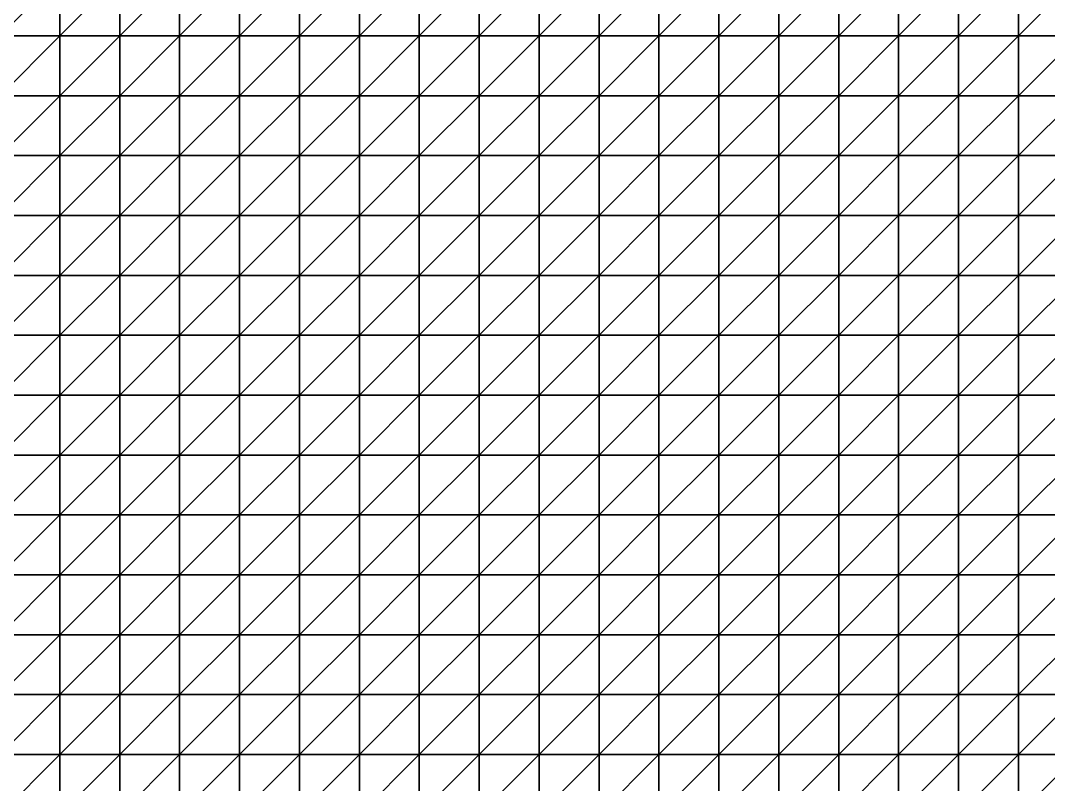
# Model space of a CAD drawing. Extents: x 504700 to 505400, y 9011750 to 9012250.
# Drawn here: x 504873.5 to 505045, y 9011995 to 9012122.6 of the extents above; entities that cross this region are included whole.
import ezdxf

# ---------------------------------------------------------------- set-up
doc = ezdxf.new("R2010")
doc.units = 0

msp = doc.modelspace()

# ---------------------------------------------------------------- linework, layer by layer
at = {"layer": 'PIT_FASE1'}
for points in [[(504870, 9012120, 320.48), (504880, 9012120, 320.56), (504880, 9012130, 320.51)], [(504870, 9012120, 320.48), (504880, 9012130, 320.51), (504870, 9012130, 320.44)], [(504880, 9012120, 320.56), (504890, 9012120, 320.67), (504890, 9012130, 320.61)], [(504880, 9012120, 320.56), (504890, 9012130, 320.61), (504880, 9012130, 320.51)], [(504890, 9012120, 320.67), (504900, 9012120, 320.85), (504900, 9012130, 320.79)], [(504890, 9012120, 320.67), (504900, 9012130, 320.79), (504890, 9012130, 320.61)], [(504900, 9012120, 320.85), (504910, 9012120, 321.1), (504910, 9012130, 321.02)], [(504900, 9012120, 320.85), (504910, 9012130, 321.02), (504900, 9012130, 320.79)], [(504910, 9012120, 321.1), (504920, 9012120, 321.46), (504920, 9012130, 321.37)], [(504910, 9012120, 321.1), (504920, 9012130, 321.37), (504910, 9012130, 321.02)], [(504920, 9012120, 321.46), (504930, 9012120, 321.91), (504930, 9012130, 321.81)], [(504920, 9012120, 321.46), (504930, 9012130, 321.81), (504920, 9012130, 321.37)], [(504930, 9012120, 321.91), (504940, 9012120, 322.49), (504940, 9012130, 322.38)], [(504930, 9012120, 321.91), (504940, 9012130, 322.38), (504930, 9012130, 321.81)], [(504940, 9012120, 322.49), (504950, 9012120, 323.16), (504950, 9012130, 323.04)], [(504940, 9012120, 322.49), (504950, 9012130, 323.04), (504940, 9012130, 322.38)], [(504950, 9012120, 323.16), (504960, 9012120, 323.96), (504960, 9012130, 323.83)], [(504950, 9012120, 323.16), (504960, 9012130, 323.83), (504950, 9012130, 323.04)], [(504960, 9012120, 323.96), (504970, 9012120, 324.22), (504970, 9012130, 324.69)], [(504960, 9012120, 323.96), (504970, 9012130, 324.69), (504960, 9012130, 323.83)], [(504970, 9012120, 324.22), (504980, 9012120, 318.92), (504980, 9012130, 325.64)], [(504970, 9012120, 324.22), (504980, 9012130, 325.64), (504970, 9012130, 324.69)], [(504980, 9012120, 318.92), (504990, 9012120, 314.16), (504990, 9012130, 323.18)], [(504980, 9012120, 318.92), (504990, 9012130, 323.18), (504980, 9012130, 325.64)], [(504990, 9012120, 314.16), (505000, 9012120, 310), (505000, 9012130, 319.28)], [(504990, 9012120, 314.16), (505000, 9012130, 319.28), (504990, 9012130, 323.18)], [(505000, 9012120, 310), (505010, 9012120, 306.49), (505010, 9012130, 316.01)], [(505000, 9012120, 310), (505010, 9012130, 316.01), (505000, 9012130, 319.28)], [(505010, 9012120, 306.49), (505020, 9012120, 303.69), (505020, 9012130, 313.42)], [(505010, 9012120, 306.49), (505020, 9012130, 313.42), (505010, 9012130, 316.01)], [(505020, 9012120, 303.69), (505030, 9012120, 301.65), (505030, 9012130, 311.53)], [(505020, 9012120, 303.69), (505030, 9012130, 311.53), (505020, 9012130, 313.42)], [(505030, 9012120, 301.65), (505040, 9012120, 300.42), (505040, 9012130, 310.38)], [(505030, 9012120, 301.65), (505040, 9012130, 310.38), (505030, 9012130, 311.53)], [(505040, 9012120, 300.42), (505050, 9012120, 300), (505050, 9012130, 310)], [(505040, 9012120, 300.42), (505050, 9012130, 310), (505040, 9012130, 310.38)], [(504870, 9012110, 320.53), (504880, 9012110, 320.62), (504880, 9012120, 320.56)], [(504870, 9012110, 320.53), (504880, 9012120, 320.56), (504870, 9012120, 320.48)], [(504880, 9012110, 320.62), (504890, 9012110, 320.74), (504890, 9012120, 320.67)], [(504880, 9012110, 320.62), (504890, 9012120, 320.67), (504880, 9012120, 320.56)], [(504890, 9012110, 320.74), (504900, 9012110, 320.93), (504900, 9012120, 320.85)], [(504890, 9012110, 320.74), (504900, 9012120, 320.85), (504890, 9012120, 320.67)], [(504900, 9012110, 320.93), (504910, 9012110, 321.18), (504910, 9012120, 321.1)], [(504900, 9012110, 320.93), (504910, 9012120, 321.1), (504900, 9012120, 320.85)], [(504910, 9012110, 321.18), (504920, 9012110, 321.55), (504920, 9012120, 321.46)], [(504910, 9012110, 321.18), (504920, 9012120, 321.46), (504910, 9012120, 321.1)], [(504920, 9012110, 321.55), (504930, 9012110, 322.01), (504930, 9012120, 321.91)], [(504920, 9012110, 321.55), (504930, 9012120, 321.91), (504920, 9012120, 321.46)], [(504930, 9012110, 322.01), (504940, 9012110, 322.6), (504940, 9012120, 322.49)], [(504930, 9012110, 322.01), (504940, 9012120, 322.49), (504930, 9012120, 321.91)], [(504940, 9012110, 322.6), (504950, 9012110, 323.29), (504950, 9012120, 323.16)], [(504940, 9012110, 322.6), (504950, 9012120, 323.16), (504940, 9012120, 322.49)], [(504950, 9012110, 323.29), (504960, 9012110, 322.13), (504960, 9012120, 323.96)], [(504950, 9012110, 323.29), (504960, 9012120, 323.96), (504950, 9012120, 323.16)], [(504960, 9012110, 322.13), (504970, 9012110, 316.01), (504970, 9012120, 324.22)], [(504960, 9012110, 322.13), (504970, 9012120, 324.22), (504960, 9012120, 323.96)], [(504970, 9012110, 316.01), (504980, 9012110, 310.38), (504980, 9012120, 318.92)], [(504970, 9012110, 316.01), (504980, 9012120, 318.92), (504970, 9012120, 324.22)], [(504980, 9012110, 310.38), (504990, 9012110, 305.3), (504990, 9012120, 314.16)], [(504980, 9012110, 310.38), (504990, 9012120, 314.16), (504980, 9012120, 318.92)], [(504990, 9012110, 305.3), (505000, 9012110, 300.83), (505000, 9012120, 310)], [(504990, 9012110, 305.3), (505000, 9012120, 310), (504990, 9012120, 314.16)], [(505000, 9012110, 300.83), (505010, 9012110, 297.05), (505010, 9012120, 306.49)], [(505000, 9012110, 300.83), (505010, 9012120, 306.49), (505000, 9012120, 310)], [(505010, 9012110, 297.05), (505020, 9012110, 294.02), (505020, 9012120, 303.69)], [(505010, 9012110, 297.05), (505020, 9012120, 303.69), (505010, 9012120, 306.49)], [(505020, 9012110, 294.02), (505030, 9012110, 291.8), (505030, 9012120, 301.65)], [(505020, 9012110, 294.02), (505030, 9012120, 301.65), (505020, 9012120, 303.69)], [(505030, 9012110, 291.8), (505040, 9012110, 290.45), (505040, 9012120, 300.42)], [(505030, 9012110, 291.8), (505040, 9012120, 300.42), (505030, 9012120, 301.65)], [(505040, 9012110, 290.45), (505050, 9012110, 290), (505050, 9012120, 300)], [(505040, 9012110, 290.45), (505050, 9012120, 300), (505040, 9012120, 300.42)], [(504870, 9012100, 320.59), (504880, 9012100, 320.69), (504880, 9012110, 320.62)], [(504870, 9012100, 320.59), (504880, 9012110, 320.62), (504870, 9012110, 320.53)], [(504880, 9012100, 320.69), (504890, 9012100, 320.81), (504890, 9012110, 320.74)], [(504880, 9012100, 320.69), (504890, 9012110, 320.74), (504880, 9012110, 320.62)], [(504890, 9012100, 320.81), (504900, 9012100, 321.01), (504900, 9012110, 320.93)], [(504890, 9012100, 320.81), (504900, 9012110, 320.93), (504890, 9012110, 320.74)], [(504900, 9012100, 321.01), (504910, 9012100, 321.27), (504910, 9012110, 321.18)], [(504900, 9012100, 321.01), (504910, 9012110, 321.18), (504900, 9012110, 320.93)], [(504910, 9012100, 321.27), (504920, 9012100, 321.65), (504920, 9012110, 321.55)], [(504910, 9012100, 321.27), (504920, 9012110, 321.55), (504910, 9012110, 321.18)], [(504920, 9012100, 321.65), (504930, 9012100, 322.12), (504930, 9012110, 322.01)], [(504920, 9012100, 321.65), (504930, 9012110, 322.01), (504920, 9012110, 321.55)], [(504930, 9012100, 322.12), (504940, 9012100, 322.72), (504940, 9012110, 322.6)], [(504930, 9012100, 322.12), (504940, 9012110, 322.6), (504930, 9012110, 322.01)], [(504940, 9012100, 322.72), (504950, 9012100, 321.42), (504950, 9012110, 323.29)], [(504940, 9012100, 322.72), (504950, 9012110, 323.29), (504940, 9012110, 322.6)], [(504950, 9012100, 321.42), (504960, 9012100, 314.54), (504960, 9012110, 322.13)], [(504950, 9012100, 321.42), (504960, 9012110, 322.13), (504950, 9012110, 323.29)], [(504960, 9012100, 314.54), (504970, 9012100, 308.06), (504970, 9012110, 316.01)], [(504960, 9012100, 314.54), (504970, 9012110, 316.01), (504960, 9012110, 322.13)], [(504970, 9012100, 308.06), (504980, 9012100, 302.07), (504980, 9012110, 310.38)], [(504970, 9012100, 308.06), (504980, 9012110, 310.38), (504970, 9012110, 316.01)], [(504980, 9012100, 302.07), (504990, 9012100, 296.62), (504990, 9012110, 305.3)], [(504980, 9012100, 302.07), (504990, 9012110, 305.3), (504980, 9012110, 310.38)], [(504990, 9012100, 296.62), (505000, 9012100, 291.8), (505000, 9012110, 300.83)], [(504990, 9012100, 296.62), (505000, 9012110, 300.83), (504990, 9012110, 305.3)], [(505000, 9012100, 291.8), (505010, 9012100, 287.7), (505010, 9012110, 297.05)], [(505000, 9012100, 291.8), (505010, 9012110, 297.05), (505000, 9012110, 300.83)], [(505010, 9012100, 287.7), (505020, 9012100, 284.4), (505020, 9012110, 294.02)], [(505010, 9012100, 287.7), (505020, 9012110, 294.02), (505010, 9012110, 297.05)], [(505020, 9012100, 284.4), (505030, 9012100, 281.98), (505030, 9012110, 291.8)], [(505020, 9012100, 284.4), (505030, 9012110, 291.8), (505020, 9012110, 294.02)], [(505030, 9012100, 281.98), (505040, 9012100, 280.5), (505040, 9012110, 290.45)], [(505030, 9012100, 281.98), (505040, 9012110, 290.45), (505030, 9012110, 291.8)], [(505040, 9012100, 280.5), (505050, 9012100, 280), (505050, 9012110, 290)], [(505040, 9012100, 280.5), (505050, 9012110, 290), (505040, 9012110, 290.45)], [(504870, 9012090, 320.66), (504880, 9012090, 320.76), (504880, 9012100, 320.69)], [(504870, 9012090, 320.66), (504880, 9012100, 320.69), (504870, 9012100, 320.59)], [(504880, 9012090, 320.76), (504890, 9012090, 320.89), (504890, 9012100, 320.81)], [(504880, 9012090, 320.76), (504890, 9012100, 320.81), (504880, 9012100, 320.69)], [(504890, 9012090, 320.89), (504900, 9012090, 321.1), (504900, 9012100, 321.01)], [(504890, 9012090, 320.89), (504900, 9012100, 321.01), (504890, 9012100, 320.81)], [(504900, 9012090, 321.1), (504910, 9012090, 321.37), (504910, 9012100, 321.27)], [(504900, 9012090, 321.1), (504910, 9012100, 321.27), (504900, 9012100, 321.01)], [(504910, 9012090, 321.37), (504920, 9012090, 321.76), (504920, 9012100, 321.65)], [(504910, 9012090, 321.37), (504920, 9012100, 321.65), (504910, 9012100, 321.27)], [(504920, 9012090, 321.76), (504930, 9012090, 322.23), (504930, 9012100, 322.12)], [(504920, 9012090, 321.76), (504930, 9012100, 322.12), (504920, 9012100, 321.65)], [(504930, 9012090, 322.23), (504940, 9012090, 322.13), (504940, 9012100, 322.72)], [(504930, 9012090, 322.23), (504940, 9012100, 322.72), (504930, 9012100, 322.12)], [(504940, 9012090, 322.13), (504950, 9012090, 314.54), (504950, 9012100, 321.42)], [(504940, 9012090, 322.13), (504950, 9012100, 321.42), (504940, 9012100, 322.72)], [(504950, 9012090, 314.54), (504960, 9012090, 307.28), (504960, 9012100, 314.54)], [(504950, 9012090, 314.54), (504960, 9012100, 314.54), (504950, 9012100, 321.42)], [(504960, 9012090, 307.28), (504970, 9012090, 300.42), (504970, 9012100, 308.06)], [(504960, 9012090, 307.28), (504970, 9012100, 308.06), (504960, 9012100, 314.54)], [(504970, 9012090, 300.42), (504980, 9012090, 294.02), (504980, 9012100, 302.07)], [(504970, 9012090, 300.42), (504980, 9012100, 302.07), (504970, 9012100, 308.06)], [(504980, 9012090, 294.02), (504990, 9012090, 288.17), (504990, 9012100, 296.62)], [(504980, 9012090, 294.02), (504990, 9012100, 296.62), (504980, 9012100, 302.07)], [(504990, 9012090, 288.17), (505000, 9012090, 282.96), (505000, 9012100, 291.8)], [(504990, 9012090, 288.17), (505000, 9012100, 291.8), (504990, 9012100, 296.62)], [(505000, 9012090, 282.96), (505010, 9012090, 278.49), (505010, 9012100, 287.7)], [(505000, 9012090, 282.96), (505010, 9012100, 287.7), (505000, 9012100, 291.8)], [(505010, 9012090, 278.49), (505020, 9012090, 274.87), (505020, 9012100, 284.4)], [(505010, 9012090, 278.49), (505020, 9012100, 284.4), (505010, 9012100, 287.7)], [(505020, 9012090, 274.87), (505030, 9012090, 272.19), (505030, 9012100, 281.98)], [(505020, 9012090, 274.87), (505030, 9012100, 281.98), (505020, 9012100, 284.4)], [(505030, 9012090, 272.19), (505040, 9012090, 270.55), (505040, 9012100, 280.5)], [(505030, 9012090, 272.19), (505040, 9012100, 280.5), (505030, 9012100, 281.98)], [(505040, 9012090, 270.55), (505050, 9012090, 270), (505050, 9012100, 280)], [(505040, 9012090, 270.55), (505050, 9012100, 280), (505040, 9012100, 280.5)], [(504870, 9012080, 320.74), (504880, 9012080, 320.85), (504880, 9012090, 320.76)], [(504870, 9012080, 320.74), (504880, 9012090, 320.76), (504870, 9012090, 320.66)], [(504880, 9012080, 320.85), (504890, 9012080, 320.99), (504890, 9012090, 320.89)], [(504880, 9012080, 320.85), (504890, 9012090, 320.89), (504880, 9012090, 320.76)], [(504890, 9012080, 320.99), (504900, 9012080, 321.2), (504900, 9012090, 321.1)], [(504890, 9012080, 320.99), (504900, 9012090, 321.1), (504890, 9012090, 320.89)], [(504900, 9012080, 321.2), (504910, 9012080, 321.48), (504910, 9012090, 321.37)], [(504900, 9012080, 321.2), (504910, 9012090, 321.37), (504900, 9012090, 321.1)], [(504910, 9012080, 321.48), (504920, 9012080, 321.87), (504920, 9012090, 321.76)], [(504910, 9012080, 321.48), (504920, 9012090, 321.76), (504910, 9012090, 321.37)], [(504920, 9012080, 321.87), (504930, 9012080, 322.36), (504930, 9012090, 322.23)], [(504920, 9012080, 321.87), (504930, 9012090, 322.23), (504920, 9012090, 321.76)], [(504930, 9012080, 322.36), (504940, 9012080, 316.01), (504940, 9012090, 322.13)], [(504930, 9012080, 322.36), (504940, 9012090, 322.13), (504930, 9012090, 322.23)], [(504940, 9012080, 316.01), (504950, 9012080, 308.06), (504950, 9012090, 314.54)], [(504940, 9012080, 316.01), (504950, 9012090, 314.54), (504940, 9012090, 322.13)], [(504950, 9012080, 308.06), (504960, 9012080, 300.42), (504960, 9012090, 307.28)], [(504950, 9012080, 308.06), (504960, 9012090, 307.28), (504950, 9012090, 314.54)], [(504960, 9012080, 300.42), (504970, 9012080, 293.14), (504970, 9012090, 300.42)], [(504960, 9012080, 300.42), (504970, 9012090, 300.42), (504960, 9012090, 307.28)], [(504970, 9012080, 293.14), (504980, 9012080, 286.3), (504980, 9012090, 294.02)], [(504970, 9012080, 293.14), (504980, 9012090, 294.02), (504970, 9012090, 300.42)], [(504980, 9012080, 286.3), (504990, 9012080, 280), (504990, 9012090, 288.17)], [(504980, 9012080, 286.3), (504990, 9012090, 288.17), (504980, 9012090, 294.02)], [(504990, 9012080, 280), (505000, 9012080, 274.34), (505000, 9012090, 282.96)], [(504990, 9012080, 280), (505000, 9012090, 282.96), (504990, 9012090, 288.17)], [(505000, 9012080, 274.34), (505010, 9012080, 269.44), (505010, 9012090, 278.49)], [(505000, 9012080, 274.34), (505010, 9012090, 278.49), (505000, 9012090, 282.96)], [(505010, 9012080, 269.44), (505020, 9012080, 265.44), (505020, 9012090, 274.87)], [(505010, 9012080, 269.44), (505020, 9012090, 274.87), (505010, 9012090, 278.49)], [(505020, 9012080, 265.44), (505030, 9012080, 262.46), (505030, 9012090, 272.19)], [(505020, 9012080, 265.44), (505030, 9012090, 272.19), (505020, 9012090, 274.87)], [(505030, 9012080, 262.46), (505040, 9012080, 260.62), (505040, 9012090, 270.55)], [(505030, 9012080, 262.46), (505040, 9012090, 270.55), (505030, 9012090, 272.19)], [(505040, 9012080, 260.62), (505050, 9012080, 260), (505050, 9012090, 270)], [(505040, 9012080, 260.62), (505050, 9012090, 270), (505040, 9012090, 270.55)], [(504870, 9012070, 320.83), (504880, 9012070, 320.94), (504880, 9012080, 320.85)], [(504870, 9012070, 320.83), (504880, 9012080, 320.85), (504870, 9012080, 320.74)], [(504880, 9012070, 320.94), (504890, 9012070, 321.09), (504890, 9012080, 320.99)], [(504880, 9012070, 320.94), (504890, 9012080, 320.99), (504880, 9012080, 320.85)], [(504890, 9012070, 321.09), (504900, 9012070, 321.31), (504900, 9012080, 321.2)], [(504890, 9012070, 321.09), (504900, 9012080, 321.2), (504890, 9012080, 320.99)], [(504900, 9012070, 321.31), (504910, 9012070, 321.59), (504910, 9012080, 321.48)], [(504900, 9012070, 321.31), (504910, 9012080, 321.48), (504900, 9012080, 321.2)], [(504910, 9012070, 321.59), (504920, 9012070, 322), (504920, 9012080, 321.87)], [(504910, 9012070, 321.59), (504920, 9012080, 321.87), (504910, 9012080, 321.48)], [(504920, 9012070, 322), (504930, 9012070, 318.92), (504930, 9012080, 322.36)], [(504920, 9012070, 322), (504930, 9012080, 322.36), (504920, 9012080, 321.87)], [(504930, 9012070, 318.92), (504940, 9012070, 310.38), (504940, 9012080, 316.01)], [(504930, 9012070, 318.92), (504940, 9012080, 316.01), (504930, 9012080, 322.36)], [(504940, 9012070, 310.38), (504950, 9012070, 302.07), (504950, 9012080, 308.06)], [(504940, 9012070, 310.38), (504950, 9012080, 308.06), (504940, 9012080, 316.01)], [(504950, 9012070, 302.07), (504960, 9012070, 294.02), (504960, 9012080, 300.42)], [(504950, 9012070, 302.07), (504960, 9012080, 300.42), (504950, 9012080, 308.06)], [(504960, 9012070, 294.02), (504970, 9012070, 286.3), (504970, 9012080, 293.14)], [(504960, 9012070, 294.02), (504970, 9012080, 293.14), (504960, 9012080, 300.42)], [(504970, 9012070, 286.3), (504980, 9012070, 279), (504980, 9012080, 286.3)], [(504970, 9012070, 286.3), (504980, 9012080, 286.3), (504970, 9012080, 293.14)], [(504980, 9012070, 279), (504990, 9012070, 272.19), (504990, 9012080, 280)], [(504980, 9012070, 279), (504990, 9012080, 280), (504980, 9012080, 286.3)], [(504990, 9012070, 272.19), (505000, 9012070, 266.02), (505000, 9012080, 274.34)], [(504990, 9012070, 272.19), (505000, 9012080, 274.34), (504990, 9012080, 280)], [(505000, 9012070, 266.02), (505010, 9012070, 260.62), (505010, 9012080, 269.44)], [(505000, 9012070, 266.02), (505010, 9012080, 269.44), (505000, 9012080, 274.34)], [(505010, 9012070, 260.62), (505020, 9012070, 256.16), (505020, 9012080, 265.44)], [(505010, 9012070, 260.62), (505020, 9012080, 265.44), (505010, 9012080, 269.44)], [(505020, 9012070, 256.16), (505030, 9012070, 252.8), (505030, 9012080, 262.46)], [(505020, 9012070, 256.16), (505030, 9012080, 262.46), (505020, 9012080, 265.44)], [(505030, 9012070, 252.8), (505040, 9012070, 250.71), (505040, 9012080, 260.62)], [(505030, 9012070, 252.8), (505040, 9012080, 260.62), (505030, 9012080, 262.46)], [(505040, 9012070, 250.71), (505050, 9012070, 250), (505050, 9012080, 260)], [(505040, 9012070, 250.71), (505050, 9012080, 260), (505040, 9012080, 260.62)], [(504870, 9012060, 320.93), (504880, 9012060, 321.05), (504880, 9012070, 320.94)], [(504870, 9012060, 320.93), (504880, 9012070, 320.94), (504870, 9012070, 320.83)], [(504880, 9012060, 321.05), (504890, 9012060, 321.2), (504890, 9012070, 321.09)], [(504880, 9012060, 321.05), (504890, 9012070, 321.09), (504880, 9012070, 320.94)], [(504890, 9012060, 321.2), (504900, 9012060, 321.43), (504900, 9012070, 321.31)], [(504890, 9012060, 321.2), (504900, 9012070, 321.31), (504890, 9012070, 321.09)], [(504900, 9012060, 321.43), (504910, 9012060, 321.72), (504910, 9012070, 321.59)], [(504900, 9012060, 321.43), (504910, 9012070, 321.59), (504900, 9012070, 321.31)], [(504910, 9012060, 321.72), (504920, 9012060, 322.12), (504920, 9012070, 322)], [(504910, 9012060, 321.72), (504920, 9012070, 322), (504910, 9012070, 321.59)], [(504920, 9012060, 322.12), (504930, 9012060, 314.16), (504930, 9012070, 318.92)], [(504920, 9012060, 322.12), (504930, 9012070, 318.92), (504920, 9012070, 322)], [(504930, 9012060, 314.16), (504940, 9012060, 305.3), (504940, 9012070, 310.38)], [(504930, 9012060, 314.16), (504940, 9012070, 310.38), (504930, 9012070, 318.92)], [(504940, 9012060, 305.3), (504950, 9012060, 296.62), (504950, 9012070, 302.07)], [(504940, 9012060, 305.3), (504950, 9012070, 302.07), (504940, 9012070, 310.38)], [(504950, 9012060, 296.62), (504960, 9012060, 288.17), (504960, 9012070, 294.02)], [(504950, 9012060, 296.62), (504960, 9012070, 294.02), (504950, 9012070, 302.07)], [(504960, 9012060, 288.17), (504970, 9012060, 280), (504970, 9012070, 286.3)], [(504960, 9012060, 288.17), (504970, 9012070, 286.3), (504960, 9012070, 294.02)], [(504970, 9012060, 280), (504980, 9012060, 272.19), (504980, 9012070, 279)], [(504970, 9012060, 280), (504980, 9012070, 279), (504970, 9012070, 286.3)], [(504980, 9012060, 272.19), (504990, 9012060, 264.85), (504990, 9012070, 272.19)], [(504980, 9012060, 272.19), (504990, 9012070, 272.19), (504980, 9012070, 279)], [(504990, 9012060, 264.85), (505000, 9012060, 258.1), (505000, 9012070, 266.02)], [(504990, 9012060, 264.85), (505000, 9012070, 266.02), (504990, 9012070, 272.19)], [(505000, 9012060, 258.1), (505010, 9012060, 252.11), (505010, 9012070, 260.62)], [(505000, 9012060, 258.1), (505010, 9012070, 260.62), (505000, 9012070, 266.02)], [(505010, 9012060, 252.11), (505020, 9012060, 247.08), (505020, 9012070, 256.16)], [(505010, 9012060, 252.11), (505020, 9012070, 256.16), (505010, 9012070, 260.62)], [(505020, 9012060, 247.08), (505030, 9012060, 243.25), (505030, 9012070, 252.8)], [(505020, 9012060, 247.08), (505030, 9012070, 252.8), (505020, 9012070, 256.16)], [(505030, 9012060, 243.25), (505040, 9012060, 240.83), (505040, 9012070, 250.71)], [(505030, 9012060, 243.25), (505040, 9012070, 250.71), (505030, 9012070, 252.8)], [(505040, 9012060, 240.83), (505050, 9012060, 240), (505050, 9012070, 250)], [(505040, 9012060, 240.83), (505050, 9012070, 250), (505040, 9012070, 250.71)], [(504870, 9012050, 321.05), (504880, 9012050, 321.17), (504880, 9012060, 321.05)], [(504870, 9012050, 321.05), (504880, 9012060, 321.05), (504870, 9012060, 320.93)], [(504880, 9012050, 321.17), (504890, 9012050, 321.33), (504890, 9012060, 321.2)], [(504880, 9012050, 321.17), (504890, 9012060, 321.2), (504880, 9012060, 321.05)], [(504890, 9012050, 321.33), (504900, 9012050, 321.56), (504900, 9012060, 321.43)], [(504890, 9012050, 321.33), (504900, 9012060, 321.43), (504890, 9012060, 321.2)], [(504900, 9012050, 321.56), (504910, 9012050, 321.85), (504910, 9012060, 321.72)], [(504900, 9012050, 321.56), (504910, 9012060, 321.72), (504900, 9012060, 321.43)], [(504910, 9012050, 321.85), (504920, 9012050, 319.28), (504920, 9012060, 322.12)], [(504910, 9012050, 321.85), (504920, 9012060, 322.12), (504910, 9012060, 321.72)], [(504920, 9012050, 319.28), (504930, 9012050, 310), (504930, 9012060, 314.16)], [(504920, 9012050, 319.28), (504930, 9012060, 314.16), (504920, 9012060, 322.12)], [(504930, 9012050, 310), (504940, 9012050, 300.83), (504940, 9012060, 305.3)], [(504930, 9012050, 310), (504940, 9012060, 305.3), (504930, 9012060, 314.16)], [(504940, 9012050, 300.83), (504950, 9012050, 291.8), (504950, 9012060, 296.62)], [(504940, 9012050, 300.83), (504950, 9012060, 296.62), (504940, 9012060, 305.3)], [(504950, 9012050, 291.8), (504960, 9012050, 282.96), (504960, 9012060, 288.17)], [(504950, 9012050, 291.8), (504960, 9012060, 288.17), (504950, 9012060, 296.62)], [(504960, 9012050, 282.96), (504970, 9012050, 274.34), (504970, 9012060, 280)], [(504960, 9012050, 282.96), (504970, 9012060, 280), (504960, 9012060, 288.17)], [(504970, 9012050, 274.34), (504980, 9012050, 266.02), (504980, 9012060, 272.19)], [(504970, 9012050, 274.34), (504980, 9012060, 272.19), (504970, 9012060, 280)], [(504980, 9012050, 266.02), (504990, 9012050, 258.1), (504990, 9012060, 264.85)], [(504980, 9012050, 266.02), (504990, 9012060, 264.85), (504980, 9012060, 272.19)], [(504990, 9012050, 258.1), (505000, 9012050, 250.71), (505000, 9012060, 258.1)], [(504990, 9012050, 258.1), (505000, 9012060, 258.1), (504990, 9012060, 264.85)], [(505000, 9012050, 250.71), (505010, 9012050, 244.03), (505010, 9012060, 252.11)], [(505000, 9012050, 250.71), (505010, 9012060, 252.11), (505000, 9012060, 258.1)], [(505010, 9012050, 244.03), (505020, 9012050, 240), (505020, 9012060, 247.08)], [(505010, 9012050, 244.03), (505020, 9012060, 247.08), (505010, 9012060, 252.11)], [(505020, 9012050, 240), (505030, 9012050, 240), (505030, 9012060, 243.25)], [(505020, 9012050, 240), (505030, 9012060, 243.25), (505020, 9012060, 247.08)], [(505030, 9012050, 240), (505040, 9012050, 240), (505040, 9012060, 240.83)], [(505030, 9012050, 240), (505040, 9012060, 240.83), (505030, 9012060, 243.25)], [(505040, 9012050, 240), (505050, 9012050, 240), (505050, 9012060, 240)], [(505040, 9012050, 240), (505050, 9012060, 240), (505040, 9012060, 240.83)], [(504870, 9012040, 321.17), (504880, 9012040, 321.3), (504880, 9012050, 321.17)], [(504870, 9012040, 321.17), (504880, 9012050, 321.17), (504870, 9012050, 321.05)], [(504880, 9012040, 321.3), (504890, 9012040, 321.46), (504890, 9012050, 321.33)], [(504880, 9012040, 321.3), (504890, 9012050, 321.33), (504880, 9012050, 321.17)], [(504890, 9012040, 321.46), (504900, 9012040, 321.69), (504900, 9012050, 321.56)], [(504890, 9012040, 321.46), (504900, 9012050, 321.56), (504890, 9012050, 321.33)], [(504900, 9012040, 321.69), (504910, 9012040, 321.99), (504910, 9012050, 321.85)], [(504900, 9012040, 321.69), (504910, 9012050, 321.85), (504900, 9012050, 321.56)], [(504910, 9012040, 321.99), (504920, 9012040, 316.01), (504920, 9012050, 319.28)], [(504910, 9012040, 321.99), (504920, 9012050, 319.28), (504910, 9012050, 321.85)], [(504920, 9012040, 316.01), (504930, 9012040, 306.49), (504930, 9012050, 310)], [(504920, 9012040, 316.01), (504930, 9012050, 310), (504920, 9012050, 319.28)], [(504930, 9012040, 306.49), (504940, 9012040, 297.05), (504940, 9012050, 300.83)], [(504930, 9012040, 306.49), (504940, 9012050, 300.83), (504930, 9012050, 310)], [(504940, 9012040, 297.05), (504950, 9012040, 287.7), (504950, 9012050, 291.8)], [(504940, 9012040, 297.05), (504950, 9012050, 291.8), (504940, 9012050, 300.83)], [(504950, 9012040, 287.7), (504960, 9012040, 278.49), (504960, 9012050, 282.96)], [(504950, 9012040, 287.7), (504960, 9012050, 282.96), (504950, 9012050, 291.8)], [(504960, 9012040, 278.49), (504970, 9012040, 269.44), (504970, 9012050, 274.34)], [(504960, 9012040, 278.49), (504970, 9012050, 274.34), (504960, 9012050, 282.96)], [(504970, 9012040, 269.44), (504980, 9012040, 260.62), (504980, 9012050, 266.02)], [(504970, 9012040, 269.44), (504980, 9012050, 266.02), (504970, 9012050, 274.34)], [(504980, 9012040, 260.62), (504990, 9012040, 252.11), (504990, 9012050, 258.1)], [(504980, 9012040, 260.62), (504990, 9012050, 258.1), (504980, 9012050, 266.02)], [(504990, 9012040, 252.11), (505000, 9012040, 244.03), (505000, 9012050, 250.71)], [(504990, 9012040, 252.11), (505000, 9012050, 250.71), (504990, 9012050, 258.1)], [(505000, 9012040, 244.03), (505010, 9012040, 240), (505010, 9012050, 244.03)], [(505000, 9012040, 244.03), (505010, 9012050, 244.03), (505000, 9012050, 250.71)], [(505010, 9012040, 240), (505020, 9012040, 240), (505020, 9012050, 240)], [(505010, 9012040, 240), (505020, 9012050, 240), (505010, 9012050, 244.03)], [(505020, 9012040, 240), (505030, 9012040, 240), (505030, 9012050, 240)], [(505020, 9012040, 240), (505030, 9012050, 240), (505020, 9012050, 240)], [(505030, 9012040, 240), (505040, 9012040, 240), (505040, 9012050, 240)], [(505030, 9012040, 240), (505040, 9012050, 240), (505030, 9012050, 240)], [(505040, 9012040, 240), (505050, 9012040, 240), (505050, 9012050, 240)], [(505040, 9012040, 240), (505050, 9012050, 240), (505040, 9012050, 240)], [(504870, 9012030, 321.31), (504880, 9012030, 321.44), (504880, 9012040, 321.3)], [(504870, 9012030, 321.31), (504880, 9012040, 321.3), (504870, 9012040, 321.17)], [(504880, 9012030, 321.44), (504890, 9012030, 321.6), (504890, 9012040, 321.46)], [(504880, 9012030, 321.44), (504890, 9012040, 321.46), (504880, 9012040, 321.3)], [(504890, 9012030, 321.6), (504900, 9012030, 321.84), (504900, 9012040, 321.69)], [(504890, 9012030, 321.6), (504900, 9012040, 321.69), (504890, 9012040, 321.46)], [(504900, 9012030, 321.84), (504910, 9012030, 322.14), (504910, 9012040, 321.99)], [(504900, 9012030, 321.84), (504910, 9012040, 321.99), (504900, 9012040, 321.69)], [(504910, 9012030, 322.14), (504920, 9012030, 313.42), (504920, 9012040, 316.01)], [(504910, 9012030, 322.14), (504920, 9012040, 316.01), (504910, 9012040, 321.99)], [(504920, 9012030, 313.42), (504930, 9012030, 303.69), (504930, 9012040, 306.49)], [(504920, 9012030, 313.42), (504930, 9012040, 306.49), (504920, 9012040, 316.01)], [(504930, 9012030, 303.69), (504940, 9012030, 294.02), (504940, 9012040, 297.05)], [(504930, 9012030, 303.69), (504940, 9012040, 297.05), (504930, 9012040, 306.49)], [(504940, 9012030, 294.02), (504950, 9012030, 284.4), (504950, 9012040, 287.7)], [(504940, 9012030, 294.02), (504950, 9012040, 287.7), (504940, 9012040, 297.05)], [(504950, 9012030, 284.4), (504960, 9012030, 274.87), (504960, 9012040, 278.49)], [(504950, 9012030, 284.4), (504960, 9012040, 278.49), (504950, 9012040, 287.7)], [(504960, 9012030, 274.87), (504970, 9012030, 265.44), (504970, 9012040, 269.44)], [(504960, 9012030, 274.87), (504970, 9012040, 269.44), (504960, 9012040, 278.49)], [(504970, 9012030, 265.44), (504980, 9012030, 256.16), (504980, 9012040, 260.62)], [(504970, 9012030, 265.44), (504980, 9012040, 260.62), (504970, 9012040, 269.44)], [(504980, 9012030, 256.16), (504990, 9012030, 247.08), (504990, 9012040, 252.11)], [(504980, 9012030, 256.16), (504990, 9012040, 252.11), (504980, 9012040, 260.62)], [(504990, 9012030, 247.08), (505000, 9012030, 240), (505000, 9012040, 244.03)], [(504990, 9012030, 247.08), (505000, 9012040, 244.03), (504990, 9012040, 252.11)], [(505000, 9012030, 240), (505010, 9012030, 240), (505010, 9012040, 240)], [(505000, 9012030, 240), (505010, 9012040, 240), (505000, 9012040, 244.03)], [(505010, 9012030, 240), (505020, 9012030, 240), (505020, 9012040, 240)], [(505010, 9012030, 240), (505020, 9012040, 240), (505010, 9012040, 240)], [(505020, 9012030, 240), (505030, 9012030, 240), (505030, 9012040, 240)], [(505020, 9012030, 240), (505030, 9012040, 240), (505020, 9012040, 240)], [(505030, 9012030, 240), (505040, 9012030, 240), (505040, 9012040, 240)], [(505030, 9012030, 240), (505040, 9012040, 240), (505030, 9012040, 240)], [(505040, 9012030, 240), (505050, 9012030, 240), (505050, 9012040, 240)], [(505040, 9012030, 240), (505050, 9012040, 240), (505040, 9012040, 240)], [(504870, 9012020, 321.46), (504880, 9012020, 321.59), (504880, 9012030, 321.44)], [(504870, 9012020, 321.46), (504880, 9012030, 321.44), (504870, 9012030, 321.31)], [(504880, 9012020, 321.59), (504890, 9012020, 321.76), (504890, 9012030, 321.6)], [(504880, 9012020, 321.59), (504890, 9012030, 321.6), (504880, 9012030, 321.44)], [(504890, 9012020, 321.76), (504900, 9012020, 321.99), (504900, 9012030, 321.84)], [(504890, 9012020, 321.76), (504900, 9012030, 321.84), (504890, 9012030, 321.6)], [(504900, 9012020, 321.99), (504910, 9012020, 321.42), (504910, 9012030, 322.14)], [(504900, 9012020, 321.99), (504910, 9012030, 322.14), (504900, 9012030, 321.84)], [(504910, 9012020, 321.42), (504920, 9012020, 311.53), (504920, 9012030, 313.42)], [(504910, 9012020, 321.42), (504920, 9012030, 313.42), (504910, 9012030, 322.14)], [(504920, 9012020, 311.53), (504930, 9012020, 301.65), (504930, 9012030, 303.69)], [(504920, 9012020, 311.53), (504930, 9012030, 303.69), (504920, 9012030, 313.42)], [(504930, 9012020, 301.65), (504940, 9012020, 291.8), (504940, 9012030, 294.02)], [(504930, 9012020, 301.65), (504940, 9012030, 294.02), (504930, 9012030, 303.69)], [(504940, 9012020, 291.8), (504950, 9012020, 281.98), (504950, 9012030, 284.4)], [(504940, 9012020, 291.8), (504950, 9012030, 284.4), (504940, 9012030, 294.02)], [(504950, 9012020, 281.98), (504960, 9012020, 272.19), (504960, 9012030, 274.87)], [(504950, 9012020, 281.98), (504960, 9012030, 274.87), (504950, 9012030, 284.4)], [(504960, 9012020, 272.19), (504970, 9012020, 262.46), (504970, 9012030, 265.44)], [(504960, 9012020, 272.19), (504970, 9012030, 265.44), (504960, 9012030, 274.87)], [(504970, 9012020, 262.46), (504980, 9012020, 252.8), (504980, 9012030, 256.16)], [(504970, 9012020, 262.46), (504980, 9012030, 256.16), (504970, 9012030, 265.44)], [(504980, 9012020, 252.8), (504990, 9012020, 243.25), (504990, 9012030, 247.08)], [(504980, 9012020, 252.8), (504990, 9012030, 247.08), (504980, 9012030, 256.16)], [(504990, 9012020, 243.25), (505000, 9012020, 240), (505000, 9012030, 240)], [(504990, 9012020, 243.25), (505000, 9012030, 240), (504990, 9012030, 247.08)], [(505000, 9012020, 240), (505010, 9012020, 240), (505010, 9012030, 240)], [(505000, 9012020, 240), (505010, 9012030, 240), (505000, 9012030, 240)], [(505010, 9012020, 240), (505020, 9012020, 240), (505020, 9012030, 240)], [(505010, 9012020, 240), (505020, 9012030, 240), (505010, 9012030, 240)], [(505020, 9012020, 240), (505030, 9012020, 240), (505030, 9012030, 240)], [(505020, 9012020, 240), (505030, 9012030, 240), (505020, 9012030, 240)], [(505030, 9012020, 240), (505040, 9012020, 240), (505040, 9012030, 240)], [(505030, 9012020, 240), (505040, 9012030, 240), (505030, 9012030, 240)], [(505040, 9012020, 240), (505050, 9012020, 240), (505050, 9012030, 240)], [(505040, 9012020, 240), (505050, 9012030, 240), (505040, 9012030, 240)], [(504870, 9012010, 321.62), (504880, 9012010, 321.75), (504880, 9012020, 321.59)], [(504870, 9012010, 321.62), (504880, 9012020, 321.59), (504870, 9012020, 321.46)], [(504880, 9012010, 321.75), (504890, 9012010, 321.92), (504890, 9012020, 321.76)], [(504880, 9012010, 321.75), (504890, 9012020, 321.76), (504880, 9012020, 321.59)], [(504890, 9012010, 321.92), (504900, 9012010, 322.16), (504900, 9012020, 321.99)], [(504890, 9012010, 321.92), (504900, 9012020, 321.99), (504890, 9012020, 321.76)], [(504900, 9012010, 322.16), (504910, 9012010, 320.36), (504910, 9012020, 321.42)], [(504900, 9012010, 322.16), (504910, 9012020, 321.42), (504900, 9012020, 321.99)], [(504910, 9012010, 320.36), (504920, 9012010, 310.38), (504920, 9012020, 311.53)], [(504910, 9012010, 320.36), (504920, 9012020, 311.53), (504910, 9012020, 321.42)], [(504920, 9012010, 310.38), (504930, 9012010, 300.42), (504930, 9012020, 301.65)], [(504920, 9012010, 310.38), (504930, 9012020, 301.65), (504920, 9012020, 311.53)], [(504930, 9012010, 300.42), (504940, 9012010, 290.45), (504940, 9012020, 291.8)], [(504930, 9012010, 300.42), (504940, 9012020, 291.8), (504930, 9012020, 301.65)], [(504940, 9012010, 290.45), (504950, 9012010, 280.5), (504950, 9012020, 281.98)], [(504940, 9012010, 290.45), (504950, 9012020, 281.98), (504940, 9012020, 291.8)], [(504950, 9012010, 280.5), (504960, 9012010, 270.55), (504960, 9012020, 272.19)], [(504950, 9012010, 280.5), (504960, 9012020, 272.19), (504950, 9012020, 281.98)], [(504960, 9012010, 270.55), (504970, 9012010, 260.62), (504970, 9012020, 262.46)], [(504960, 9012010, 270.55), (504970, 9012020, 262.46), (504960, 9012020, 272.19)], [(504970, 9012010, 260.62), (504980, 9012010, 250.71), (504980, 9012020, 252.8)], [(504970, 9012010, 260.62), (504980, 9012020, 252.8), (504970, 9012020, 262.46)], [(504980, 9012010, 250.71), (504990, 9012010, 240.83), (504990, 9012020, 243.25)], [(504980, 9012010, 250.71), (504990, 9012020, 243.25), (504980, 9012020, 252.8)], [(504990, 9012010, 240.83), (505000, 9012010, 240), (505000, 9012020, 240)], [(504990, 9012010, 240.83), (505000, 9012020, 240), (504990, 9012020, 243.25)], [(505000, 9012010, 240), (505010, 9012010, 240), (505010, 9012020, 240)], [(505000, 9012010, 240), (505010, 9012020, 240), (505000, 9012020, 240)], [(505010, 9012010, 240), (505020, 9012010, 240), (505020, 9012020, 240)], [(505010, 9012010, 240), (505020, 9012020, 240), (505010, 9012020, 240)], [(505020, 9012010, 240), (505030, 9012010, 240), (505030, 9012020, 240)], [(505020, 9012010, 240), (505030, 9012020, 240), (505020, 9012020, 240)], [(505030, 9012010, 240), (505040, 9012010, 240), (505040, 9012020, 240)], [(505030, 9012010, 240), (505040, 9012020, 240), (505030, 9012020, 240)], [(505040, 9012010, 240), (505050, 9012010, 240), (505050, 9012020, 240)], [(505040, 9012010, 240), (505050, 9012020, 240), (505040, 9012020, 240)], [(504870, 9012000, 321.8), (504880, 9012000, 321.93), (504880, 9012010, 321.75)], [(504870, 9012000, 321.8), (504880, 9012010, 321.75), (504870, 9012010, 321.62)], [(504880, 9012000, 321.93), (504890, 9012000, 322.1), (504890, 9012010, 321.92)], [(504880, 9012000, 321.93), (504890, 9012010, 321.92), (504880, 9012010, 321.75)], [(504890, 9012000, 322.1), (504900, 9012000, 322.33), (504900, 9012010, 322.16)], [(504890, 9012000, 322.1), (504900, 9012010, 322.16), (504890, 9012010, 321.92)], [(504900, 9012000, 322.33), (504910, 9012000, 320), (504910, 9012010, 320.36)], [(504900, 9012000, 322.33), (504910, 9012010, 320.36), (504900, 9012010, 322.16)], [(504910, 9012000, 320), (504920, 9012000, 310), (504920, 9012010, 310.38)], [(504910, 9012000, 320), (504920, 9012010, 310.38), (504910, 9012010, 320.36)], [(504920, 9012000, 310), (504930, 9012000, 300), (504930, 9012010, 300.42)], [(504920, 9012000, 310), (504930, 9012010, 300.42), (504920, 9012010, 310.38)], [(504930, 9012000, 300), (504940, 9012000, 290), (504940, 9012010, 290.45)], [(504930, 9012000, 300), (504940, 9012010, 290.45), (504930, 9012010, 300.42)], [(504940, 9012000, 290), (504950, 9012000, 280), (504950, 9012010, 280.5)], [(504940, 9012000, 290), (504950, 9012010, 280.5), (504940, 9012010, 290.45)], [(504950, 9012000, 280), (504960, 9012000, 270), (504960, 9012010, 270.55)], [(504950, 9012000, 280), (504960, 9012010, 270.55), (504950, 9012010, 280.5)], [(504960, 9012000, 270), (504970, 9012000, 260), (504970, 9012010, 260.62)], [(504960, 9012000, 270), (504970, 9012010, 260.62), (504960, 9012010, 270.55)], [(504970, 9012000, 260), (504980, 9012000, 250), (504980, 9012010, 250.71)], [(504970, 9012000, 260), (504980, 9012010, 250.71), (504970, 9012010, 260.62)], [(504980, 9012000, 250), (504990, 9012000, 240), (504990, 9012010, 240.83)], [(504980, 9012000, 250), (504990, 9012010, 240.83), (504980, 9012010, 250.71)], [(504990, 9012000, 240), (505000, 9012000, 240), (505000, 9012010, 240)], [(504990, 9012000, 240), (505000, 9012010, 240), (504990, 9012010, 240.83)], [(505000, 9012000, 240), (505010, 9012000, 240), (505010, 9012010, 240)], [(505000, 9012000, 240), (505010, 9012010, 240), (505000, 9012010, 240)], [(505010, 9012000, 240), (505020, 9012000, 240), (505020, 9012010, 240)], [(505010, 9012000, 240), (505020, 9012010, 240), (505010, 9012010, 240)], [(505020, 9012000, 240), (505030, 9012000, 240), (505030, 9012010, 240)], [(505020, 9012000, 240), (505030, 9012010, 240), (505020, 9012010, 240)], [(505030, 9012000, 240), (505040, 9012000, 240), (505040, 9012010, 240)], [(505030, 9012000, 240), (505040, 9012010, 240), (505030, 9012010, 240)], [(505040, 9012000, 240), (505050, 9012000, 240), (505050, 9012010, 240)], [(505040, 9012000, 240), (505050, 9012010, 240), (505040, 9012010, 240)], [(504870, 9011990, 321.98), (504880, 9011990, 322.11), (504880, 9012000, 321.93)], [(504870, 9011990, 321.98), (504880, 9012000, 321.93), (504870, 9012000, 321.8)], [(504880, 9011990, 322.11), (504890, 9011990, 322.28), (504890, 9012000, 322.1)], [(504880, 9011990, 322.11), (504890, 9012000, 322.1), (504880, 9012000, 321.93)], [(504890, 9011990, 322.28), (504900, 9011990, 322.52), (504900, 9012000, 322.33)], [(504890, 9011990, 322.28), (504900, 9012000, 322.33), (504890, 9012000, 322.1)], [(504900, 9011990, 322.52), (504910, 9011990, 320.36), (504910, 9012000, 320)], [(504900, 9011990, 322.52), (504910, 9012000, 320), (504900, 9012000, 322.33)], [(504910, 9011990, 320.36), (504920, 9011990, 310.38), (504920, 9012000, 310)], [(504910, 9011990, 320.36), (504920, 9012000, 310), (504910, 9012000, 320)], [(504920, 9011990, 310.38), (504930, 9011990, 300.42), (504930, 9012000, 300)], [(504920, 9011990, 310.38), (504930, 9012000, 300), (504920, 9012000, 310)], [(504930, 9011990, 300.42), (504940, 9011990, 290.45), (504940, 9012000, 290)], [(504930, 9011990, 300.42), (504940, 9012000, 290), (504930, 9012000, 300)], [(504940, 9011990, 290.45), (504950, 9011990, 280.5), (504950, 9012000, 280)], [(504940, 9011990, 290.45), (504950, 9012000, 280), (504940, 9012000, 290)], [(504950, 9011990, 280.5), (504960, 9011990, 270.55), (504960, 9012000, 270)], [(504950, 9011990, 280.5), (504960, 9012000, 270), (504950, 9012000, 280)], [(504960, 9011990, 270.55), (504970, 9011990, 260.62), (504970, 9012000, 260)], [(504960, 9011990, 270.55), (504970, 9012000, 260), (504960, 9012000, 270)], [(504970, 9011990, 260.62), (504980, 9011990, 250.71), (504980, 9012000, 250)], [(504970, 9011990, 260.62), (504980, 9012000, 250), (504970, 9012000, 260)], [(504980, 9011990, 250.71), (504990, 9011990, 240.83), (504990, 9012000, 240)], [(504980, 9011990, 250.71), (504990, 9012000, 240), (504980, 9012000, 250)], [(504990, 9011990, 240.83), (505000, 9011990, 240), (505000, 9012000, 240)], [(504990, 9011990, 240.83), (505000, 9012000, 240), (504990, 9012000, 240)], [(505000, 9011990, 240), (505010, 9011990, 240), (505010, 9012000, 240)], [(505000, 9011990, 240), (505010, 9012000, 240), (505000, 9012000, 240)], [(505010, 9011990, 240), (505020, 9011990, 240), (505020, 9012000, 240)], [(505010, 9011990, 240), (505020, 9012000, 240), (505010, 9012000, 240)], [(505020, 9011990, 240), (505030, 9011990, 240), (505030, 9012000, 240)], [(505020, 9011990, 240), (505030, 9012000, 240), (505020, 9012000, 240)], [(505030, 9011990, 240), (505040, 9011990, 240), (505040, 9012000, 240)], [(505030, 9011990, 240), (505040, 9012000, 240), (505030, 9012000, 240)], [(505040, 9011990, 240), (505050, 9011990, 240), (505050, 9012000, 240)], [(505040, 9011990, 240), (505050, 9012000, 240), (505040, 9012000, 240)]]:
    msp.add_3dface(points, dxfattribs=at)

doc.saveas('drawing.dxf')
